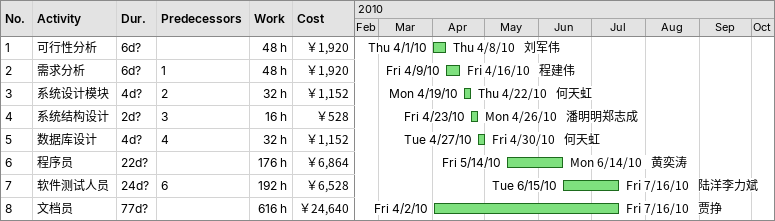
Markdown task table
| ID | Task | Duration | Start | Finish | Predecessors | Resources | Work (h) | Cost (￥) |
|---|---|---|---|---|---|---|---|---|
| 1 | 可行性分析 | 6d? | 2010-04-01 | 2010-04-08 |  | 刘军伟 | 48 | 1920 |
| 2 | 需求分析 | 6d? | 2010-04-09 | 2010-04-16 | 1 | 程建伟 | 48 | 1920 |
| 3 | 系统设计模块 | 4d? | 2010-04-19 | 2010-04-22 | 2 | 何天虹 | 32 | 1152 |
| 4 | 系统结构设计 | 2d? | 2010-04-23 | 2010-04-26 | 3 | 潘明明郑志成 | 16 | 528 |
| 5 | 数据库设计 | 4d? | 2010-04-27 | 2010-04-30 | 4 | 何天虹 | 32 | 1152 |
| 6 | 程序员 | 22d? | 2010-05-14 | 2010-06-14 |  | 黄奕涛 | 176 | 6864 |
| 7 | 软件测试人员 | 24d? | 2010-06-15 | 2010-07-16 | 6 | 陆洋李力斌 | 192 | 6528 |
| 8 | 文档员 | 77d? | 2010-04-02 | 2010-07-16 |  | 贾挣 | 616 | 24640 |
